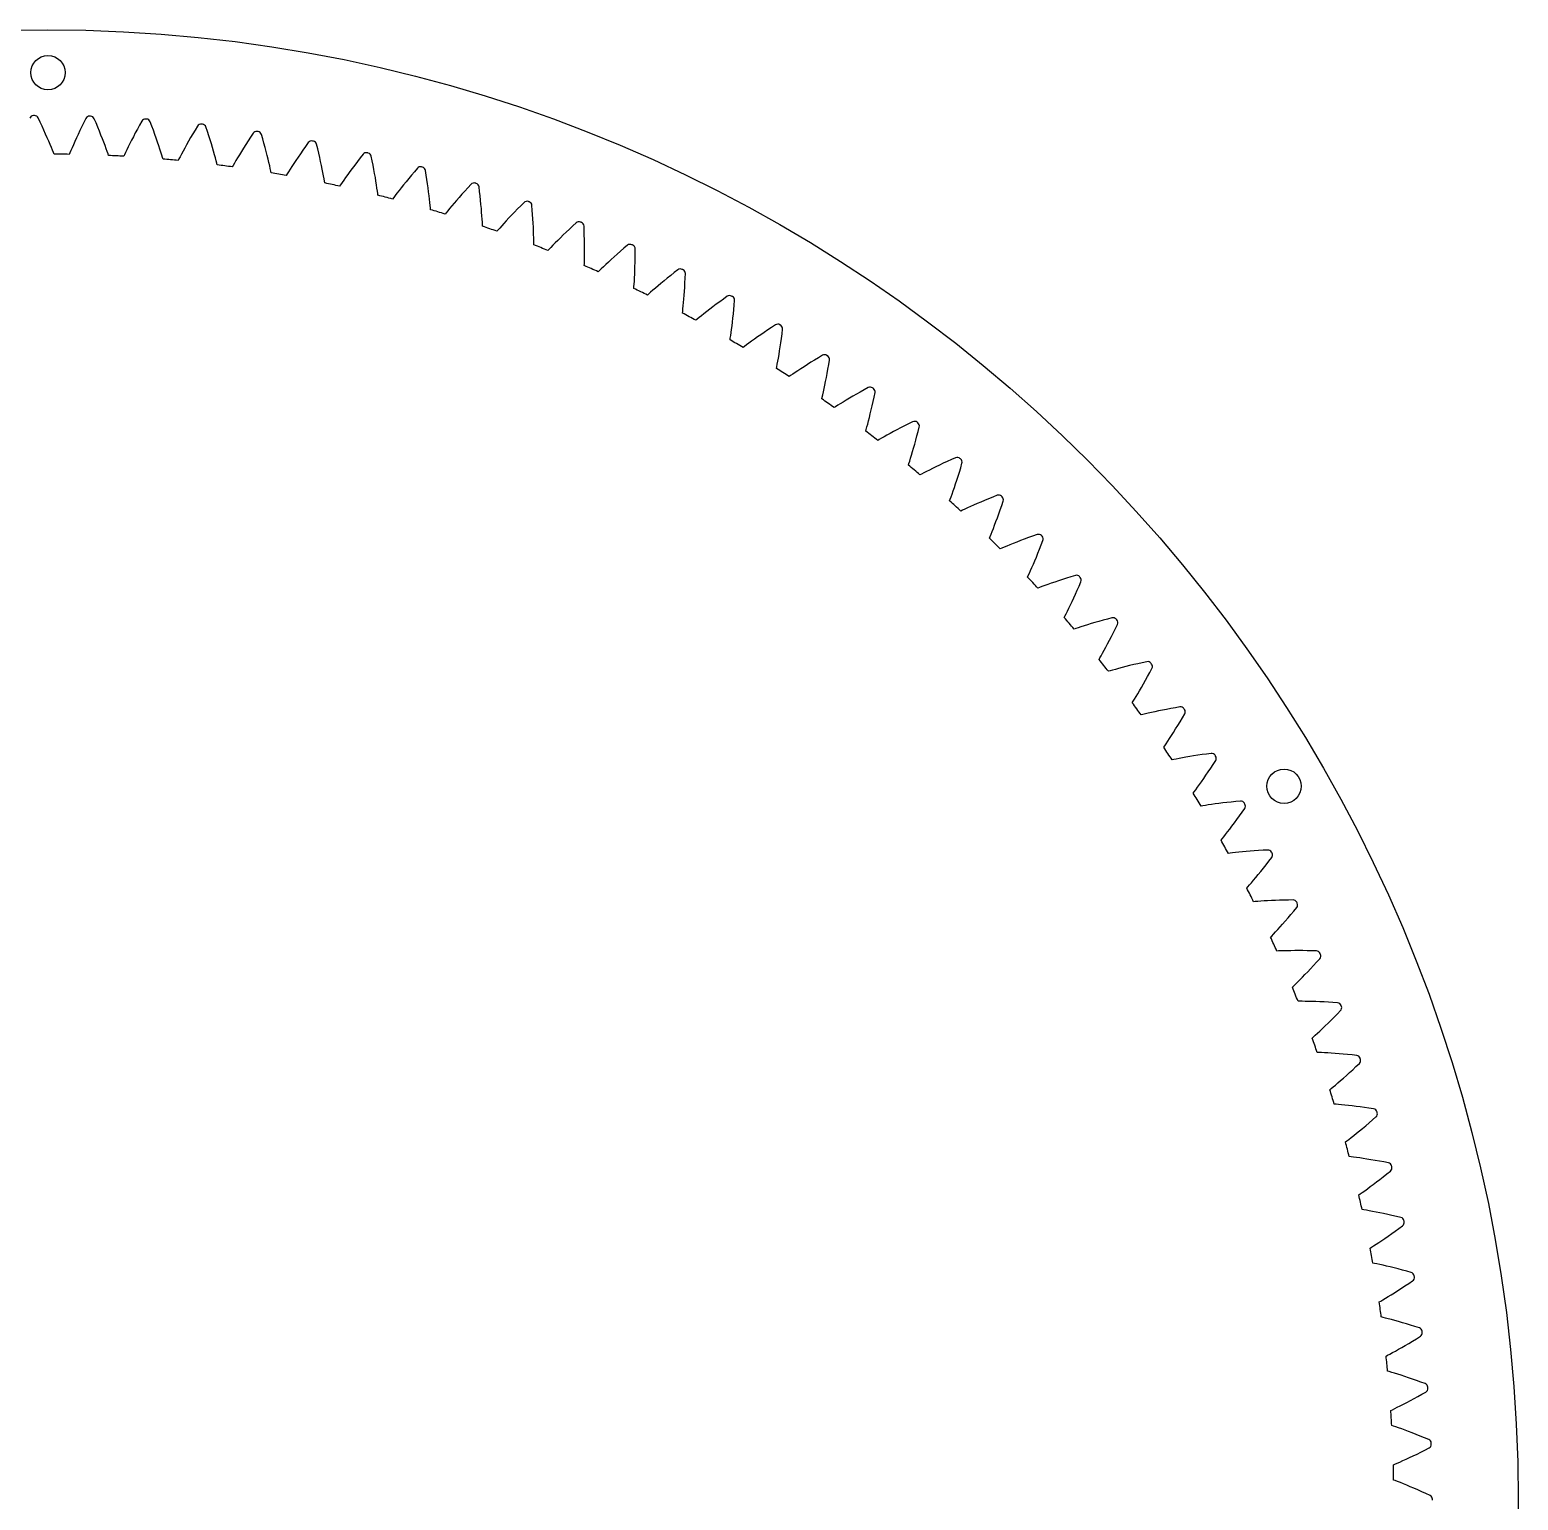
# Model space of a CAD drawing. Header units: millimetres. Extents: x -86 to 86, y -86 to 86.
# Drawn here: x -1.1 to 85.7, y 0 to 85.7 of the extents above; entities that cross this region are included whole.
import ezdxf

# ---------------------------------------------------------------- set-up
doc = ezdxf.new("R2010")
doc.units = ezdxf.units.MM

msp = doc.modelspace()

# ---------------------------------------------------------------- linework, layer by layer
at = {"layer": 'holes'}
for centre in [(0, 83.163286), (72.021518, 41.581643)]:
    msp.add_circle(centre, 1, dxfattribs=at)
at = {"layer": 'outer'}
msp.add_circle((0, 0), 85.663286, dxfattribs=at)
at = {"layer": 'output_ring'}
for p, q in [((-0.453819, 80.278833), (-0.57023, 80.524344)), ((-0.342722, 80.040423), (-0.453819, 80.278833)), ((-0.237381, 79.809693), (-0.342722, 80.040423)), ((-0.137902, 79.58734), (-0.237381, 79.809693)), ((1.854831, 79.788489), (1.750867, 79.568198)), ((1.964827, 80.017038), (1.854831, 79.788489)), ((2.080733, 80.253147), (1.964827, 80.017038)), ((2.202095, 80.496248), (2.080733, 80.253147)), ((2.7999, 80.231276), (2.693535, 80.481302)), ((2.901244, 79.988559), (2.7999, 80.231276)), ((2.997148, 79.753749), (2.901244, 79.988559)), ((5.20595, 79.871678), (5.086782, 79.647775)), ((5.331329, 80.102896), (5.20595, 79.871678)), ((5.462443, 80.340879), (5.331329, 80.102896)), ((6.049019, 80.051898), (5.952873, 80.30603)), ((6.140443, 79.805274), (6.049019, 80.051898)), ((6.226753, 79.56677), (6.140443, 79.805274)), ((8.573165, 79.821036), (8.438519, 79.595089)), ((8.713817, 80.05351), (8.573165, 79.821036)), ((9.288199, 79.740996), (9.202431, 79.998815)), ((-0.044448, 79.374225), (-0.137902, 79.58734)), ((0.042744, 79.171443), (-0.044448, 79.374225)), ((0.123313, 78.98045), (0.042744, 79.171443)), ((0.196682, 78.803308), (0.123313, 78.98045)), ((1.477405, 78.966727), (1.400462, 78.791108)), ((1.561828, 79.156048), (1.477405, 78.966727)), ((1.653113, 79.357021), (1.561828, 79.156048)), ((1.750867, 79.568198), (1.653113, 79.357021)), ((3.087534, 79.527547), (2.997148, 79.753749)), ((3.172275, 79.31082), (3.087534, 79.527547)), ((3.251178, 79.104671), (3.172275, 79.31082)), ((3.32394, 78.910571), (3.251178, 79.104671)), ((4.76839, 79.027727), (4.676364, 78.841984)), ((4.867744, 79.224836), (4.76839, 79.027727)), ((4.973976, 79.431878), (4.867744, 79.224836)), ((5.086782, 79.647775), (4.973976, 79.431878)), ((6.307897, 79.337092), (6.226753, 79.56677)), ((6.383786, 79.117108), (6.307897, 79.337092)), ((6.454269, 78.907931), (6.383786, 79.117108)), ((8.074377, 78.962485), (7.967117, 78.769564)), ((8.188913, 79.165052), (8.074377, 78.962485)), ((8.310375, 79.3762), (8.188913, 79.165052)), ((8.438519, 79.595089), (8.310375, 79.3762)), ((9.369554, 79.490869), (9.288199, 79.740996)), ((9.446127, 79.249064), (9.369554, 79.490869)), ((9.517897, 79.016285), (9.446127, 79.249064)), ((9.584808, 78.793407), (9.517897, 79.016285)), ((11.520315, 78.974209), (11.390395, 78.768157)), ((11.657224, 79.187726), (11.520315, 78.974209)), ((11.800916, 79.408031), (11.657224, 79.187726)), ((11.950873, 79.634614), (11.800916, 79.408031)), ((12.512119, 79.299079), (12.43687, 79.560162)), ((12.58327, 79.045861), (12.512119, 79.299079)), ((12.649981, 78.801151), (12.58327, 79.045861)), ((15.168294, 79.084878), (15.009278, 78.864559)), ((15.715481, 78.726874), (15.650874, 78.990792)), ((0.26185, 78.643229), (0.196682, 78.803308)), ((0.316772, 78.50621), (0.26185, 78.643229)), ((0.353879, 78.412487), (0.316772, 78.50621)), ((1.274375, 78.496505), (1.235376, 78.403554)), ((1.332062, 78.632383), (1.274375, 78.496505)), ((1.400462, 78.791108), (1.332062, 78.632383)), ((3.39007, 78.7306), (3.32394, 78.910571)), ((3.448698, 78.568012), (3.39007, 78.7306)), ((3.498021, 78.42888), (3.448698, 78.568012)), ((3.5313, 78.33373), (3.498021, 78.42888)), ((4.454444, 78.380375), (4.41171, 78.289081)), ((4.517591, 78.513804), (4.454444, 78.380375)), ((4.592366, 78.669627), (4.517591, 78.513804)), ((4.676364, 78.841984), (4.592366, 78.669627)), ((6.519106, 78.711041), (6.454269, 78.907931)), ((6.577888, 78.528539), (6.519106, 78.711041)), ((6.629879, 78.363708), (6.577888, 78.528539)), ((6.673523, 78.222691), (6.629879, 78.363708)), ((6.702919, 78.126271), (6.673523, 78.222691)), ((7.627195, 78.135467), (7.580796, 78.045979)), ((7.695697, 78.266227), (7.627195, 78.135467)), ((7.776726, 78.418892), (7.695697, 78.266227)), ((7.867639, 78.587703), (7.776726, 78.418892)), ((7.967117, 78.769564), (7.867639, 78.587703)), ((9.646757, 78.581545), (9.584808, 78.793407)), ((9.703561, 78.38219), (9.646757, 78.581545)), ((9.754899, 78.197455), (9.703561, 78.38219)), ((9.800167, 78.030653), (9.754899, 78.197455)), ((11.045988, 78.204302), (10.948308, 78.039314)), ((11.152754, 78.381983), (11.045988, 78.204302)), ((11.267745, 78.570398), (11.152754, 78.381983)), ((11.390395, 78.768157), (11.267745, 78.570398)), ((12.712259, 78.565655), (12.649981, 78.801151)), ((12.770082, 78.340248), (12.712259, 78.565655)), ((12.823395, 78.12605), (12.770082, 78.340248)), ((12.872073, 77.924556), (12.823395, 78.12605)), ((14.573163, 78.241847), (14.442599, 78.049221)), ((14.711326, 78.442465), (14.573163, 78.241847)), ((14.856776, 78.650258), (14.711326, 78.442465)), ((15.009278, 78.864559), (14.856776, 78.650258)), ((15.776312, 78.470981), (15.715481, 78.726874)), ((15.833052, 78.223768), (15.776312, 78.470981)), ((15.885734, 77.985942), (15.833052, 78.223768)), ((18.19298, 78.191512), (18.031918, 77.983567)), ((18.360794, 78.405206), (18.19298, 78.191512)), ((18.893023, 78.025321), (18.839165, 78.29164)), ((9.838061, 77.887983), (9.800167, 78.030653)), ((9.863525, 77.790451), (9.838061, 77.887983)), ((10.787414, 77.762182), (10.737427, 77.674649)), ((10.861159, 77.890059), (10.787414, 77.762182)), ((10.948308, 78.039314), (10.861159, 77.890059)), ((12.915882, 77.737893), (12.872073, 77.924556)), ((12.954353, 77.569394), (12.915882, 77.737893)), ((12.986434, 77.425305), (12.954353, 77.569394)), ((13.007925, 77.326821), (12.986434, 77.425305)), ((13.92991, 77.261135), (13.876416, 77.175699)), ((14.008776, 77.385918), (13.92991, 77.261135)), ((14.101903, 77.531518), (14.008776, 77.385918)), ((14.206188, 77.692412), (14.101903, 77.531518)), ((14.320067, 77.865621), (14.206188, 77.692412)), ((14.442599, 78.049221), (14.320067, 77.865621)), ((15.934376, 77.758377), (15.885734, 77.985942)), ((15.978964, 77.542194), (15.934376, 77.758377)), ((16.019437, 77.338893), (15.978964, 77.542194)), ((16.055645, 77.150608), (16.019437, 77.338893)), ((17.463853, 77.221325), (17.343048, 77.052874)), ((17.593724, 77.399809), (17.463853, 77.221325)), ((17.731987, 77.586985), (17.593724, 77.399809)), ((17.878167, 77.781839), (17.731987, 77.586985)), ((18.031918, 77.983567), (17.878167, 77.781839)), ((18.943434, 77.767173), (18.893023, 78.025321)), ((18.990108, 77.517864), (18.943434, 77.767173)), ((19.033109, 77.278098), (18.990108, 77.517864)), ((19.072489, 77.048749), (19.033109, 77.278098)), ((21.177434, 77.18875), (21.015635, 76.993419)), ((21.346791, 77.389996), (21.177434, 77.18875)), ((21.523127, 77.596715), (21.346791, 77.389996)), ((22.039524, 77.195573), (21.996502, 77.463856)), ((22.079431, 76.935594), (22.039524, 77.195573)), ((16.087256, 76.980688), (16.055645, 77.150608)), ((16.113471, 76.835417), (16.087256, 76.980688)), ((16.130953, 76.736144), (16.113471, 76.835417)), ((17.049519, 76.633147), (16.992607, 76.549949)), ((17.133377, 76.754632), (17.049519, 76.633147)), ((17.232328, 76.896339), (17.133377, 76.754632)), ((17.343048, 77.052874), (17.232328, 76.896339)), ((19.108279, 76.830937), (19.072489, 77.048749)), ((19.14048, 76.626162), (19.108279, 76.830937)), ((19.169028, 76.436564), (19.14048, 76.626162)), ((19.193727, 76.265503), (19.169028, 76.436564)), ((20.578945, 76.450155), (20.451413, 76.286738)), ((20.715943, 76.623229), (20.578945, 76.450155)), ((20.861678, 76.804649), (20.715943, 76.623229)), ((21.015635, 76.993419), (20.861678, 76.804649)), ((22.115964, 76.684598), (22.079431, 76.935594)), ((22.149213, 76.443286), (22.115964, 76.684598)), ((22.179266, 76.21253), (22.149213, 76.443286)), ((24.465529, 76.46133), (24.288156, 76.267112)), ((24.650097, 76.660732), (24.465529, 76.46133)), ((25.149814, 76.238992), (25.1177, 76.508799)), ((19.214034, 76.119289), (19.193727, 76.265503)), ((19.227478, 76.019389), (19.214034, 76.119289)), ((20.141115, 75.879252), (20.080878, 75.798428)), ((20.229828, 75.997238), (20.141115, 75.879252)), ((20.33444, 76.134818), (20.229828, 75.997238)), ((20.451413, 76.286738), (20.33444, 76.134818)), ((22.2062, 75.993446), (22.179266, 76.21253)), ((22.230076, 75.787535), (22.2062, 75.993446)), ((22.250917, 75.596936), (22.230076, 75.787535)), ((22.268663, 75.425014), (22.250917, 75.596936)), ((23.660226, 75.553378), (23.526176, 75.395264)), ((23.804126, 75.720758), (23.660226, 75.553378)), ((23.957093, 75.896122), (23.804126, 75.720758)), ((24.118573, 76.078498), (23.957093, 75.896122)), ((24.288156, 76.267112), (24.118573, 76.078498)), ((25.179153, 75.977609), (25.149814, 76.238992)), ((25.205484, 75.725339), (25.179153, 75.977609)), ((25.228926, 75.482879), (25.205484, 75.725339)), ((25.249603, 75.251094), (25.228926, 75.482879)), ((27.736568, 75.598796), (27.54407, 75.407037)), ((22.283028, 75.278098), (22.268663, 75.425014)), ((22.292412, 75.177734), (22.283028, 75.278098)), ((23.19962, 75.000686), (23.136157, 74.922371)), ((23.293041, 75.114981), (23.19962, 75.000686)), ((23.403143, 75.248209), (23.293041, 75.114981)), ((23.526176, 75.395264), (23.403143, 75.248209)), ((25.267636, 75.031099), (25.249603, 75.251094)), ((25.283148, 74.824389), (25.267636, 75.031099)), ((25.296247, 74.633102), (25.283148, 74.824389)), ((25.307012, 74.460602), (25.296247, 74.633102)), ((26.853198, 74.693877), (26.702634, 74.532466)), ((27.013146, 74.862899), (26.853198, 74.693877)), ((27.181885, 75.03858), (27.013146, 74.862899)), ((27.358972, 75.220167), (27.181885, 75.03858)), ((27.54407, 75.407037), (27.358972, 75.220167)), ((28.218782, 75.157151), (28.197629, 75.428037)), ((28.237504, 74.894794), (28.218782, 75.157151)), ((28.253591, 74.641664), (28.237504, 74.894794)), ((28.267188, 74.398453), (28.253591, 74.641664)), ((25.315411, 74.313224), (25.307012, 74.460602)), ((25.32072, 74.212563), (25.315411, 74.313224)), ((26.220007, 73.998896), (26.153423, 73.923216)), ((26.317984, 74.10931), (26.220007, 73.998896)), ((26.433394, 74.237967), (26.317984, 74.10931)), ((26.562286, 74.379915), (26.433394, 74.237967)), ((26.702634, 74.532466), (26.562286, 74.379915)), ((28.278454, 74.16602), (28.267188, 74.398453)), ((28.287557, 73.945475), (28.278454, 74.16602)), ((28.294679, 73.738307), (28.287557, 73.945475)), ((28.300016, 73.546646), (28.294679, 73.738307)), ((30.200537, 73.875375), (30.024817, 73.706676)), ((30.384837, 74.049635), (30.200537, 73.875375)), ((30.577356, 74.228851), (30.384837, 74.049635)), ((30.777467, 74.412651), (30.577356, 74.228851)), ((31.241388, 73.951827), (31.23123, 74.223348)), ((31.249462, 73.688927), (31.241388, 73.951827)), ((28.303781, 73.373851), (28.300016, 73.546646)), ((28.306201, 73.226254), (28.303781, 73.373851)), ((28.307426, 73.125461), (28.306201, 73.226254)), ((29.197316, 72.875525), (29.127719, 72.802605)), ((29.299686, 72.981878), (29.197316, 72.875525)), ((29.420216, 73.105752), (29.299686, 72.981878)), ((29.554754, 73.24236), (29.420216, 73.105752)), ((29.701169, 73.389098), (29.554754, 73.24236)), ((29.858151, 73.544275), (29.701169, 73.389098)), ((30.024817, 73.706676), (29.858151, 73.544275)), ((31.255277, 73.435353), (31.249462, 73.688927)), ((31.259007, 73.19179), (31.255277, 73.435353)), ((31.260844, 72.959092), (31.259007, 73.19179)), ((31.261002, 72.738359), (31.260844, 72.959092)), ((33.560404, 72.928707), (33.360781, 72.757441)), ((33.767799, 73.104246), (33.560404, 72.928707)), ((34.212663, 72.625), (34.213517, 72.89671)), ((31.247624, 71.918213), (31.250483, 72.018974)), ((31.250483, 72.018974), (31.254047, 72.166548)), ((31.254047, 72.166548), (31.257288, 72.339353)), ((31.257288, 72.339353), (31.259723, 72.531073)), ((31.259723, 72.531073), (31.261002, 72.738359)), ((32.498664, 71.984468), (32.3587, 71.853424)), ((32.650905, 72.125152), (32.498664, 71.984468)), ((32.814047, 72.27384), (32.650905, 72.125152)), ((32.987158, 72.429353), (32.814047, 72.27384)), ((33.169569, 72.590792), (32.987158, 72.429353)), ((33.360781, 72.757441), (33.169569, 72.590792)), ((34.199467, 71.864874), (34.205611, 72.108388)), ((34.205611, 72.108388), (34.210077, 72.361989)), ((34.210077, 72.361989), (34.212663, 72.625)), ((32.126653, 71.632419), (32.054158, 71.562381)), ((32.23325, 71.734536), (32.126653, 71.632419)), ((32.3587, 71.853424), (32.23325, 71.734536)), ((34.163204, 71.013206), (34.173406, 71.20467)), ((34.173406, 71.20467), (34.183086, 71.411735)), ((34.183086, 71.411735), (34.191873, 71.632293)), ((34.191873, 71.632293), (34.199467, 71.864874)), ((36.084104, 71.186943), (35.8953, 71.033028)), ((36.281912, 71.345705), (36.084104, 71.186943)), ((36.488312, 71.508741), (36.281912, 71.345705)), ((36.702651, 71.675732), (36.488312, 71.508741)), ((37.114485, 70.916161), (37.127728, 71.178851)), ((37.127728, 71.178851), (37.139592, 71.450303)), ((34.136481, 70.592805), (34.143422, 70.693367)), ((34.143422, 70.693367), (34.152963, 70.840675)), ((34.152963, 70.840675), (34.163204, 71.013206)), ((35.003206, 70.271622), (34.927933, 70.204579)), ((35.113854, 70.369335), (35.003206, 70.271622)), ((35.244019, 70.483042), (35.113854, 70.369335)), ((35.389179, 70.608305), (35.244019, 70.483042)), ((35.546996, 70.742705), (35.389179, 70.608305)), ((35.716029, 70.884658), (35.546996, 70.742705)), ((35.8953, 71.033028), (35.716029, 70.884658)), ((37.066724, 70.187801), (37.083738, 70.419884)), ((37.083738, 70.419884), (37.099745, 70.662949)), ((37.099745, 70.662949), (37.114485, 70.916161)), ((36.980263, 69.25161), (36.995766, 69.398411)), ((36.995766, 69.398411), (37.01299, 69.570386)), ((37.01299, 69.570386), (37.030943, 69.761278)), ((37.030943, 69.761278), (37.049006, 69.967781)), ((37.049006, 69.967781), (37.066724, 70.187801)), ((38.744467, 69.519997), (38.55933, 69.379014)), ((38.939353, 69.666134), (38.744467, 69.519997)), ((39.143433, 69.81675), (38.939353, 69.666134)), ((39.35627, 69.971287), (39.143433, 69.81675)), ((39.5772, 70.129454), (39.35627, 69.971287)), ((39.957914, 69.353817), (39.981792, 69.615755)), ((39.981792, 69.615755), (40.004647, 69.886503)), ((36.969252, 69.151412), (36.980263, 69.25161)), ((37.822249, 68.795369), (37.744321, 68.731431)), ((37.936766, 68.888518), (37.822249, 68.795369)), ((38.071432, 68.996856), (37.936766, 68.888518)), ((38.221549, 69.116134), (38.071432, 68.996856)), ((38.384683, 69.244027), (38.221549, 69.116134)), ((38.55933, 69.379014), (38.384683, 69.244027)), ((39.854055, 68.40887), (39.880675, 68.627992)), ((39.880675, 68.627992), (39.90708, 68.859194)), ((39.90708, 68.859194), (39.932925, 69.101411)), ((39.932925, 69.101411), (39.957914, 69.353817)), ((39.741283, 67.596404), (39.756345, 67.696073)), ((39.756345, 67.696073), (39.777785, 67.842125)), ((39.777785, 67.842125), (39.801964, 68.013261)), ((39.801964, 68.013261), (39.827639, 68.203269)), ((39.827639, 68.203269), (39.854055, 68.40887)), ((41.339278, 67.75938), (41.159305, 67.631582)), ((41.529976, 67.892744), (41.339278, 67.75938)), ((41.730625, 68.030863), (41.529976, 67.892744)), ((41.940641, 68.173085), (41.730625, 68.030863)), ((42.159566, 68.31887), (41.940641, 68.173085)), ((42.386724, 68.467954), (42.159566, 68.31887)), ((42.700494, 67.426339), (42.735692, 67.677525)), ((42.735692, 67.677525), (42.770165, 67.938281)), ((42.770165, 67.938281), (42.803974, 68.20788)), ((40.57915, 67.206085), (40.498695, 67.145358)), ((40.697348, 67.294517), (40.57915, 67.206085)), ((40.836294, 67.397308), (40.697348, 67.294517)), ((40.991121, 67.510404), (40.836294, 67.397308)), ((41.159305, 67.631582), (40.991121, 67.510404)), ((42.593624, 66.737564), (42.629103, 66.955427)), ((42.629103, 66.955427), (42.664855, 67.185369)), ((42.664855, 67.185369), (42.700494, 67.426339)), ((42.448019, 65.930335), (42.467108, 66.029312)), ((42.467108, 66.029312), (42.494449, 66.174375)), ((42.494449, 66.174375), (42.525544, 66.34439)), ((42.525544, 66.34439), (42.558897, 66.533202)), ((42.558897, 66.533202), (42.593624, 66.737564)), ((44.051306, 66.028418), (43.866301, 65.908018)), ((44.247252, 66.153944), (44.051306, 66.028418)), ((44.453334, 66.283818), (44.247252, 66.153944)), ((44.66894, 66.417412), (44.453334, 66.283818)), ((44.893594, 66.554205), (44.66894, 66.417412)), ((45.126607, 66.693961), (44.893594, 66.554205)), ((45.443256, 65.89004), (45.488268, 66.149184)), ((45.488268, 66.149184), (45.532975, 66.417191)), ((43.26938, 65.506382), (43.18653, 65.448965)), ((43.391064, 65.589951), (43.26938, 65.506382)), ((43.534062, 65.687027), (43.391064, 65.589951)), ((43.693346, 65.793756), (43.534062, 65.687027)), ((43.866301, 65.908018), (43.693346, 65.793756)), ((45.263212, 64.956607), (45.30749, 65.172854)), ((45.30749, 65.172854), (45.352532, 65.401158)), ((45.352532, 65.401158), (45.397907, 65.640486)), ((45.397907, 65.640486), (45.443256, 65.89004)), ((45.085013, 64.155943), (45.108097, 64.254065)), ((45.108097, 64.254065), (45.141294, 64.397901)), ((45.141294, 64.397901), (45.179254, 64.566516)), ((45.179254, 64.566516), (45.220232, 64.753821)), ((45.220232, 64.753821), (45.263212, 64.956607)), ((46.690958, 64.188971), (46.501226, 64.076167)), ((46.89183, 64.306453), (46.690958, 64.188971)), ((47.103005, 64.427869), (46.89183, 64.306453)), ((47.323849, 64.552616), (47.103005, 64.427869)), ((47.553861, 64.680192), (47.323849, 64.552616)), ((47.792347, 64.81039), (47.553861, 64.680192)), ((48.076156, 63.994297), (48.131633, 64.251404)), ((48.131633, 64.251404), (48.187164, 64.51738)), ((45.888519, 63.699052), (45.803409, 63.64504)), ((46.013489, 63.777621), (45.888519, 63.699052)), ((46.160303, 63.868822), (46.013489, 63.777621)), ((46.323782, 63.969008), (46.160303, 63.868822)), ((46.501226, 64.076167), (46.323782, 63.969008)), ((47.911438, 63.283202), (47.965695, 63.509494)), ((47.965695, 63.509494), (48.020732, 63.746786)), ((48.020732, 63.746786), (48.076156, 63.994297)), ((47.674974, 62.373249), (47.713973, 62.515621)), ((47.713973, 62.515621), (47.758735, 62.68256)), ((47.758735, 62.68256), (47.80727, 62.86805)), ((47.80727, 62.86805), (47.858432, 63.068928)), ((47.858432, 63.068928), (47.911438, 63.283202)), ((49.675287, 62.466065), (49.459365, 62.353307)), ((49.901004, 62.581759), (49.675287, 62.466065)), ((50.135998, 62.69991), (49.901004, 62.581759)), ((50.379564, 62.820336), (50.135998, 62.69991)), ((50.695919, 62.248059), (50.762183, 62.511566)), ((47.647932, 62.276143), (47.674974, 62.373249)), ((48.432262, 61.787064), (48.345034, 61.736546)), ((48.560314, 61.860504), (48.432262, 61.787064)), ((48.710704, 61.945681), (48.560314, 61.860504)), ((48.878108, 62.03916), (48.710704, 61.945681)), ((49.059749, 62.13904), (48.878108, 62.03916)), ((49.253897, 62.244062), (49.059749, 62.13904)), ((49.459365, 62.353307), (49.253897, 62.244062)), ((50.50005, 61.513483), (50.564658, 61.74835)), ((50.564658, 61.74835), (50.630068, 61.993412)), ((50.630068, 61.993412), (50.695919, 62.248059)), ((50.259748, 60.695616), (50.31576, 60.878987)), ((50.31576, 60.878987), (50.375021, 61.077626)), ((50.375021, 61.077626), (50.436667, 61.289576)), ((50.436667, 61.289576), (50.50005, 61.513483)), ((52.884008, 60.727068), (52.635762, 60.616612)), ((50.132566, 60.294023), (50.163521, 60.389953)), ((50.163521, 60.389953), (50.208258, 60.530628)), ((50.208258, 60.530628), (50.259748, 60.695616)), ((51.027354, 59.841751), (50.896432, 59.773561)), ((51.181073, 59.920763), (51.027354, 59.841751)), ((51.352127, 60.007381), (51.181073, 59.920763)), ((51.537667, 60.099818), (51.352127, 60.007381)), ((51.735911, 60.196885), (51.537667, 60.099818)), ((51.945638, 60.297715), (51.735911, 60.196885)), ((52.165952, 60.401629), (51.945638, 60.297715)), ((52.396173, 60.508082), (52.165952, 60.401629)), ((52.635762, 60.616612), (52.396173, 60.508082)), ((53.025507, 59.648462), (53.100794, 59.890671)), ((53.100794, 59.890671), (53.17691, 60.142441)), ((53.17691, 60.142441), (53.253799, 60.403046)), ((50.896432, 59.773561), (50.807228, 59.726619)), ((52.741582, 58.7899), (52.808845, 58.985974)), ((52.808845, 58.985974), (52.879029, 59.195252)), ((52.879029, 59.195252), (52.951434, 59.416406)), ((52.951434, 59.416406), (53.025507, 59.648462)), ((52.534833, 58.21284), (52.56965, 58.307437)), ((52.56965, 58.307437), (52.620051, 58.446184)), ((52.620051, 58.446184), (52.678185, 58.608949)), ((52.678185, 58.608949), (52.741582, 58.7899)), ((54.346564, 58.143053), (54.132924, 58.050806)), ((54.570909, 58.237954), (54.346564, 58.143053)), ((54.805254, 58.334989), (54.570909, 58.237954)), ((55.049045, 58.433721), (54.805254, 58.334989)), ((55.301563, 58.534026), (55.049045, 58.433721)), ((55.570533, 57.938009), (55.65792, 58.195284)), ((53.276978, 57.66185), (53.185945, 57.618561)), ((53.410557, 57.724678), (53.276978, 57.66185)), ((53.567351, 57.797395), (53.410557, 57.724678)), ((53.741775, 57.87701), (53.567351, 57.797395)), ((53.930908, 57.961852), (53.741775, 57.87701)), ((54.132924, 58.050806), (53.930908, 57.961852)), ((55.315819, 57.221708), (55.399235, 57.450572)), ((55.399235, 57.450572), (55.484276, 57.689531)), ((55.484276, 57.689531), (55.570533, 57.938009)), ((54.945389, 56.265712), (55.010071, 56.425988)), ((55.010071, 56.425988), (55.080749, 56.604221)), ((55.080749, 56.604221), (55.155903, 56.797408)), ((55.155903, 56.797408), (55.234511, 57.00367)), ((55.234511, 57.00367), (55.315819, 57.221708)), ((54.850784, 56.036014), (54.889406, 56.129122)), ((54.889406, 56.129122), (54.945389, 56.265712)), ((55.706006, 55.512764), (55.569991, 55.4554)), ((55.865618, 55.579067), (55.706006, 55.512764)), ((56.043126, 55.651548), (55.865618, 55.579067)), ((56.235542, 55.728655), (56.043126, 55.651548)), ((56.440996, 55.809349), (56.235542, 55.728655)), ((56.658199, 55.892863), (56.440996, 55.809349)), ((56.886206, 55.978594), (56.658199, 55.892863)), ((57.124291, 56.066052), (56.886206, 55.978594)), ((57.371882, 56.154823), (57.124291, 56.066052)), ((57.628259, 56.244812), (57.371882, 56.154823)), ((57.776597, 55.393607), (57.872853, 55.638385)), ((57.872853, 55.638385), (57.970594, 55.891907)), ((55.569991, 55.4554), (55.477279, 55.415836)), ((57.41234, 54.515524), (57.499242, 54.718431)), ((57.499242, 54.718431), (57.58932, 54.932995)), ((57.58932, 54.932995), (57.681942, 55.15829)), ((57.681942, 55.15829), (57.776597, 55.393607)), ((57.076616, 53.767121), (57.11898, 53.858588)), ((57.11898, 53.858588), (57.180452, 53.992796)), ((57.180452, 53.992796), (57.251576, 54.150319)), ((57.251576, 54.150319), (57.329419, 54.325541)), ((57.329419, 54.325541), (57.41234, 54.515524)), ((59.600458, 53.783663), (59.349473, 53.704999)), ((59.860271, 53.863189), (59.600458, 53.783663)), ((57.771703, 53.157838), (57.677463, 53.122064)), ((57.909931, 53.209642), (57.771703, 53.157838)), ((58.072099, 53.269422), (57.909931, 53.209642)), ((58.252398, 53.33465), (58.072099, 53.269422)), ((58.44778, 53.403896), (58.252398, 53.33465)), ((58.656336, 53.476198), (58.44778, 53.403896)), ((58.876745, 53.550841), (58.656336, 53.476198)), ((59.108039, 53.627261), (58.876745, 53.550841)), ((59.349473, 53.704999), (59.108039, 53.627261)), ((59.869878, 52.775383), (59.973992, 53.006671)), ((59.973992, 53.006671), (60.080088, 53.247347)), ((60.080088, 53.247347), (60.188023, 53.4967)), ((59.483897, 51.957605), (59.574449, 52.144072)), ((59.574449, 52.144072), (59.669503, 52.34329)), ((59.669503, 52.34329), (59.768201, 52.554027)), ((59.768201, 52.554027), (59.869878, 52.775383)), ((59.208672, 51.409888), (59.254707, 51.499563)), ((59.254707, 51.499563), (59.321567, 51.63117)), ((59.321567, 51.63117), (59.399017, 51.785681)), ((59.399017, 51.785681), (59.483897, 51.957605)), ((61.232757, 51.187819), (60.998557, 51.120834)), ((61.477143, 51.255709), (61.232757, 51.187819)), ((61.73111, 51.324137), (61.477143, 51.255709)), ((61.993932, 51.393068), (61.73111, 51.324137)), ((59.878495, 50.772937), (59.782883, 50.741011)), ((60.018709, 50.819097), (59.878495, 50.772937)), ((60.183167, 50.872256), (60.018709, 50.819097)), ((60.365961, 50.930124), (60.183167, 50.872256)), ((60.563989, 50.991395), (60.365961, 50.930124)), ((60.775304, 51.055185), (60.563989, 50.991395)), ((60.998557, 51.120834), (60.775304, 51.055185)), ((61.848884, 50.088713), (61.959448, 50.305767)), ((61.959448, 50.305767), (62.072849, 50.532645)), ((62.072849, 50.532645), (62.188612, 50.768824)), ((62.188612, 50.768824), (62.306564, 51.013598)), ((61.448866, 49.33596), (61.540643, 49.504302)), ((61.540643, 49.504302), (61.638678, 49.686946)), ((61.638678, 49.686946), (61.741726, 49.882149)), ((61.741726, 49.882149), (61.848884, 50.088713)), ((61.243447, 48.968189), (61.293079, 49.055925)), ((61.293079, 49.055925), (61.365218, 49.184715)), ((61.365218, 49.184715), (61.448866, 49.33596)), ((63.020148, 48.606837), (62.794418, 48.550289)), ((63.256871, 48.664276), (63.020148, 48.606837)), ((63.503807, 48.722206), (63.256871, 48.664276)), ((63.760339, 48.780285), (63.503807, 48.722206)), ((64.025738, 48.838509), (63.760339, 48.780285)), ((61.886908, 48.304616), (61.790081, 48.276592)), ((62.028877, 48.345056), (61.886908, 48.304616)), ((62.195354, 48.391507), (62.028877, 48.345056)), ((62.380343, 48.441919), (62.195354, 48.391507)), ((62.580692, 48.495115), (62.380343, 48.441919)), ((62.794418, 48.550289), (62.580692, 48.495115)), ((63.82795, 47.541104), (63.947219, 47.753498)), ((63.947219, 47.753498), (64.069721, 47.975595)), ((64.069721, 47.975595), (64.19496, 48.206888)), ((64.19496, 48.206888), (64.322735, 48.446681)), ((63.397754, 46.80518), (63.496278, 46.969664)), ((63.496278, 46.969664), (63.601634, 47.148185)), ((63.601634, 47.148185), (63.712509, 47.339051)), ((63.712509, 47.339051), (63.82795, 47.541104)), ((63.1776, 46.446036), (63.230747, 46.531688)), ((63.230747, 46.531688), (63.308045, 46.657448)), ((63.308045, 46.657448), (63.397754, 46.80518)), ((64.710361, 45.965625), (64.494575, 45.919158)), ((64.938197, 46.012978), (64.710361, 45.965625)), ((65.177053, 46.060777), (64.938197, 46.012978)), ((65.426134, 46.108652), (65.177053, 46.060777)), ((65.684809, 46.156288), (65.426134, 46.108652)), ((65.95235, 46.203708), (65.684809, 46.156288)), ((63.79364, 45.756931), (63.695757, 45.732854)), ((63.937132, 45.791584), (63.79364, 45.756931)), ((64.105354, 45.831251), (63.937132, 45.791584)), ((64.292235, 45.874125), (64.105354, 45.831251)), ((64.494575, 45.919158), (64.292235, 45.874125)), ((65.702146, 44.915384), (65.829924, 45.122771)), ((65.829924, 45.122771), (65.961327, 45.33972)), ((65.961327, 45.33972), (66.095836, 45.565749)), ((66.095836, 45.565749), (66.233223, 45.800166)), ((65.24248, 44.197499), (65.347589, 44.357856)), ((65.347589, 44.357856), (65.460093, 44.53196)), ((65.460093, 44.53196), (65.578611, 44.718176)), ((65.578611, 44.718176), (65.702146, 44.915384)), ((65.007952, 43.847572), (65.064526, 43.931)), ((65.064526, 43.931), (65.146858, 44.053524)), ((65.146858, 44.053524), (65.24248, 44.197499)), ((66.99015, 43.3816), (66.749553, 43.343521)), ((67.240967, 43.419342), (66.99015, 43.3816)), ((67.501359, 43.456455), (67.240967, 43.419342)), ((67.770602, 43.492995), (67.501359, 43.456455)), ((65.59556, 43.134068), (65.496781, 43.113977)), ((65.740338, 43.162877), (65.59556, 43.134068)), ((65.91003, 43.195694), (65.740338, 43.162877)), ((66.098494, 43.230959), (65.91003, 43.195694)), ((66.302493, 43.267755), (66.098494, 43.230959)), ((66.519985, 43.30544), (66.302493, 43.267755)), ((66.749553, 43.343521), (66.519985, 43.30544)), ((67.604472, 42.417907), (67.744558, 42.629353)), ((67.744558, 42.629353), (67.888117, 42.849744)), ((67.888117, 42.849744), (68.034891, 43.078402)), ((66.980012, 41.517201), (67.091534, 41.673167)), ((67.091534, 41.673167), (67.211001, 41.842569)), ((67.211001, 41.842569), (67.336969, 42.023829)), ((67.336969, 42.023829), (67.468393, 42.215869)), ((67.468393, 42.215869), (67.604472, 42.417907)), ((66.731496, 41.177066), (66.791405, 41.258133)), ((66.791405, 41.258133), (66.878634, 41.37722)), ((66.878634, 41.37722), (66.980012, 41.517201)), ((67.289707, 40.440335), (67.190195, 40.424264)), ((67.435533, 40.463254), (67.289707, 40.440335)), ((67.606415, 40.489167), (67.435533, 40.463254)), ((67.796154, 40.516765), (67.606415, 40.489167)), ((68.001476, 40.545264), (67.796154, 40.516765)), ((68.220317, 40.574103), (68.001476, 40.545264)), ((68.45124, 40.60285), (68.220317, 40.574103)), ((68.693182, 40.631148), (68.45124, 40.60285)), ((68.945322, 40.658694), (68.693182, 40.631148)), ((69.207005, 40.685224), (68.945322, 40.658694)), ((69.477507, 40.710822), (69.207005, 40.685224)), ((69.416485, 39.848945), (69.568858, 40.063338)), ((69.568858, 40.063338), (69.724778, 40.28586)), ((68.725247, 38.920009), (68.851481, 39.084431)), ((68.851481, 39.084431), (68.984691, 39.260437)), ((68.984691, 39.260437), (69.123791, 39.446993)), ((69.123791, 39.446993), (69.267945, 39.64335)), ((69.267945, 39.64335), (69.416485, 39.848945)), ((68.345401, 38.438907), (68.408546, 38.517479)), ((68.408546, 38.517479), (68.500529, 38.632934)), ((68.500529, 38.632934), (68.607497, 38.768691)), ((68.607497, 38.768691), (68.725247, 38.920009)), ((68.873296, 37.680159), (68.773215, 37.668134)), ((69.019932, 37.697149), (68.873296, 37.680159)), ((69.191724, 37.716116), (69.019932, 37.697149)), ((69.382425, 37.736002), (69.191724, 37.716116)), ((69.588733, 37.756157), (69.382425, 37.736002)), ((69.808563, 37.776104), (69.588733, 37.756157)), ((70.040461, 37.795469), (69.808563, 37.776104)), ((70.283351, 37.813938), (70.040461, 37.795469)), ((70.536401, 37.831243), (70.283351, 37.813938)), ((70.798944, 37.847148), (70.536401, 37.831243)), ((71.070261, 37.861762), (70.798944, 37.847148)), ((71.135297, 37.211108), (71.300107, 37.427128)), ((70.378839, 36.262077), (70.519072, 36.43254)), ((70.519072, 36.43254), (70.665618, 36.613305)), ((70.665618, 36.613305), (70.817611, 36.80366)), ((70.817611, 36.80366), (70.974361, 37.003066)), ((70.974361, 37.003066), (71.135297, 37.211108)), ((69.847014, 35.637592), (69.913291, 35.713541)), ((69.913291, 35.713541), (70.009878, 35.825173)), ((70.009878, 35.825173), (70.122259, 35.956484)), ((70.122259, 35.956484), (70.246046, 36.102906)), ((70.246046, 36.102906), (70.378839, 36.262077)), ((70.343727, 34.858075), (70.243241, 34.850115)), ((70.490931, 34.869109), (70.343727, 34.858075)), ((70.66335, 34.881098), (70.490931, 34.869109)), ((70.8547, 34.89324), (70.66335, 34.881098)), ((71.061656, 34.905016), (70.8547, 34.89324)), ((71.282114, 34.916039), (71.061656, 34.905016)), ((71.514606, 34.92599), (71.282114, 34.916039)), ((71.758046, 34.934601), (71.514606, 34.92599)), ((72.011588, 34.941637), (71.758046, 34.934601)), ((72.27456, 34.946888), (72.011588, 34.941637)), ((72.546247, 34.950495), (72.27456, 34.946888)), ((72.091342, 33.719463), (72.250924, 33.903501)), ((72.250924, 33.903501), (72.415626, 34.096391)), ((72.415626, 34.096391), (72.584861, 34.29774)), ((72.584861, 34.29774), (72.75829, 34.506904)), ((71.30317, 32.850926), (71.404201, 32.958552)), ((71.404201, 32.958552), (71.521811, 33.085201)), ((71.521811, 33.085201), (71.65143, 33.226486)), ((71.65143, 33.226486), (71.790564, 33.380145)), ((71.790564, 33.380145), (71.937591, 33.544784)), ((71.937591, 33.544784), (72.091342, 33.719463)), ((71.233869, 32.777725), (71.30317, 32.850926)), ((71.698583, 31.978719), (71.597857, 31.974838)), ((71.846114, 31.983778), (71.698583, 31.978719)), ((72.018877, 31.98877), (71.846114, 31.983778)), ((72.210562, 31.993147), (72.018877, 31.98877)), ((72.417825, 31.996527), (72.210562, 31.993147)), ((72.638549, 31.998606), (72.417825, 31.996527)), ((72.871253, 31.999127), (72.638549, 31.998606)), ((73.114841, 31.997866), (72.871253, 31.999127)), ((73.368461, 31.994621), (73.114841, 31.997866)), ((73.63143, 31.989211), (73.368461, 31.994621)), ((73.90304, 31.981805), (73.63143, 31.989211)), ((73.737913, 31.133696), (73.915168, 31.328021)), ((73.915168, 31.328021), (74.096931, 31.529984)), ((72.939091, 30.295475), (73.084338, 30.443369)), ((73.084338, 30.443369), (73.237916, 30.601915)), ((73.237916, 30.601915), (73.398619, 30.770219)), ((73.398619, 30.770219), (73.565529, 30.947639)), ((73.565529, 30.947639), (73.737913, 31.133696)), ((72.503687, 29.864005), (72.575897, 29.934337)), ((72.575897, 29.934337), (72.681207, 30.03778)), ((72.681207, 30.03778), (72.803853, 30.159559)), ((72.803853, 30.159559), (72.939091, 30.295475)), ((72.935639, 29.046822), (72.834838, 29.047026)), ((73.083253, 29.045898), (72.935639, 29.046822)), ((73.256077, 29.043884), (73.083253, 29.045898)), ((73.447782, 29.04049), (73.256077, 29.043884)), ((73.655012, 29.035468), (73.447782, 29.04049)), ((73.875638, 29.0286), (73.655012, 29.035468)), ((74.108173, 29.01969), (73.875638, 29.0286)), ((74.35151, 29.008558), (74.108173, 29.01969)), ((74.604789, 28.995038), (74.35151, 29.008558)), ((74.867323, 28.978975), (74.604789, 28.995038)), ((75.138409, 28.960569), (74.867323, 28.978975)), ((74.417911, 27.608767), (74.585303, 27.77042)), ((74.585303, 27.77042), (74.759266, 27.94093)), ((74.759266, 27.94093), (74.939048, 28.119848)), ((74.939048, 28.119848), (75.124033, 28.30683)), ((75.124033, 28.30683), (75.313831, 28.501262)), ((73.654381, 26.901218), (73.729382, 26.968566)), ((73.729382, 26.968566), (73.838798, 27.067656)), ((73.838798, 27.067656), (73.966279, 27.184364)), ((73.966279, 27.184364), (74.106913, 27.314688)), ((74.106913, 27.314688), (74.258035, 27.456574)), ((74.258035, 27.456574), (74.417911, 27.608767)), ((74.052862, 26.067201), (73.952152, 26.07149)), ((74.200317, 26.060296), (74.052862, 26.067201)), ((74.372917, 26.05128), (74.200317, 26.060296)), ((74.564327, 26.040119), (74.372917, 26.05128)), ((74.771184, 26.026703), (74.564327, 26.040119)), ((74.99135, 26.0109), (74.771184, 26.026703)), ((75.223333, 25.992574), (74.99135, 26.0109)), ((75.466018, 25.97159), (75.223333, 25.992574)), ((75.718542, 25.947816), (75.466018, 25.97159)), ((75.980209, 25.921128), (75.718542, 25.947816)), ((76.250327, 25.89175), (75.980209, 25.921128)), ((76.017059, 25.059799), (76.20947, 25.239131)), ((76.20947, 25.239131), (76.406991, 25.425711)), ((75.007177, 24.164506), (75.152978, 24.289024)), ((75.152978, 24.289024), (75.309725, 24.424669)), ((75.309725, 24.424669), (75.475638, 24.570257)), ((75.475638, 24.570257), (75.649444, 24.724994)), ((75.649444, 24.724994), (75.830174, 24.888314)), ((75.830174, 24.888314), (76.017059, 25.059799)), ((74.684062, 23.894232), (74.76173, 23.958485)), ((74.76173, 23.958485), (74.875072, 24.05306)), ((74.875072, 24.05306), (75.007177, 24.164506)), ((75.048416, 23.044752), (74.947963, 23.053119)), ((75.19547, 23.031876), (75.048416, 23.044752)), ((75.367563, 23.015873), (75.19547, 23.031876)), ((75.558364, 22.996965), (75.367563, 23.015873)), ((75.764506, 22.975177), (75.558364, 22.996965)), ((75.983852, 22.950464), (75.764506, 22.975177)), ((76.214901, 22.922752), (75.983852, 22.950464)), ((76.456537, 22.89195), (76.214901, 22.922752)), ((76.70789, 22.857963), (76.456537, 22.89195)), ((76.96826, 22.820692), (76.70789, 22.857963)), ((77.236966, 22.780391), (76.96826, 22.820692)), ((76.589293, 21.638945), (76.776493, 21.794806)), ((76.776493, 21.794806), (76.970174, 21.958577)), ((76.970174, 21.958577), (77.169694, 22.129964)), ((77.169694, 22.129964), (77.374615, 22.308386)), ((75.591036, 20.847988), (75.671245, 20.909041)), ((75.671245, 20.909041), (75.788326, 20.998945)), ((75.788326, 20.998945), (75.92484, 21.104946)), ((75.92484, 21.104946), (76.075566, 21.223452)), ((76.075566, 21.223452), (76.237682, 21.352634)), ((76.237682, 21.352634), (76.409359, 21.491379)), ((76.409359, 21.491379), (76.589293, 21.638945)), ((75.920666, 19.98444), (75.820634, 19.996871)), ((76.067077, 19.965616), (75.920666, 19.98444)), ((76.238381, 19.942652), (76.067077, 19.965616)), ((76.428258, 19.916027), (76.238381, 19.942652)), ((76.633348, 19.885902), (76.428258, 19.916027)), ((76.851512, 19.852321), (76.633348, 19.885902)), ((77.081248, 19.815268), (76.851512, 19.852321)), ((77.321438, 19.774699), (77.081248, 19.815268)), ((77.571207, 19.730553), (77.321438, 19.774699)), ((77.829852, 19.682761), (77.571207, 19.730553)), ((78.096704, 19.631604), (77.829852, 19.682761)), ((78.003129, 18.984438), (78.215112, 19.154409)), ((76.873163, 18.123011), (77.040381, 18.245517)), ((77.040381, 18.245517), (77.21754, 18.37719)), ((77.21754, 18.37719), (77.403305, 18.517343)), ((77.403305, 18.517343), (77.596668, 18.66549)), ((77.596668, 18.66549), (77.796827, 18.821278)), ((77.796827, 18.821278), (78.003129, 18.984438)), ((76.373815, 17.767491), (76.456432, 17.825243)), ((76.456432, 17.825243), (76.577061, 17.910328)), ((76.577061, 17.910328), (76.717758, 18.01071)), ((76.717758, 18.01071), (76.873163, 18.123011)), ((76.668178, 16.891294), (76.568732, 16.907768)), ((76.813707, 16.866552), (76.668178, 16.891294)), ((76.983938, 16.836664), (76.813707, 16.866552)), ((77.172581, 16.802366), (76.983938, 16.836664)), ((77.376282, 16.763955), (77.172581, 16.802366)), ((77.592905, 16.721561), (77.376282, 16.763955)), ((77.820951, 16.675228), (77.592905, 16.721561)), ((78.059299, 16.624958), (77.820951, 16.675228)), ((78.307074, 16.570727), (78.059299, 16.624958)), ((78.563571, 16.512492), (78.307074, 16.570727)), ((78.82813, 16.450563), (78.563571, 16.512492)), ((78.289352, 15.505507), (78.495661, 15.653055)), ((78.495661, 15.653055), (78.708405, 15.807721)), ((78.708405, 15.807721), (78.927102, 15.968961)), ((77.116002, 14.712159), (77.239979, 14.792285)), ((77.239979, 14.792285), (77.384629, 14.886883)), ((77.384629, 14.886883), (77.544457, 14.992793)), ((77.544457, 14.992793), (77.716503, 15.108422)), ((77.716503, 15.108422), (77.898852, 15.232808)), ((77.898852, 15.232808), (78.090145, 15.365317)), ((78.090145, 15.365317), (78.289352, 15.505507)), ((77.031112, 14.657802), (77.116002, 14.712159)), ((77.289725, 13.770395), (77.191028, 13.790887)), ((77.434131, 13.739776), (77.289725, 13.770395)), ((77.603012, 13.703014), (77.434131, 13.739776)), ((77.790109, 13.6611), (77.603012, 13.703014)), ((77.992086, 13.614465), (77.790109, 13.6611)), ((78.206814, 13.563326), (77.992086, 13.614465)), ((78.432795, 13.50779), (78.206814, 13.563326)), ((78.66891, 13.447902), (78.432795, 13.50779)), ((78.914283, 13.383674), (78.66891, 13.447902)), ((79.168209, 13.315093), (78.914283, 13.383674)), ((79.430041, 13.242493), (79.168209, 13.315093)), ((78.452176, 12.063398), (78.648682, 12.188046)), ((78.648682, 12.188046), (78.853407, 12.320048)), ((78.853407, 12.320048), (79.065526, 12.459114)), ((79.065526, 12.459114), (79.284363, 12.605031)), ((79.284363, 12.605031), (79.509415, 12.757276)), ((77.561847, 11.52403), (77.64887, 11.574902)), ((77.64887, 11.574902), (77.775993, 11.649939)), ((77.775993, 11.649939), (77.924357, 11.738596)), ((77.924357, 11.738596), (78.088346, 11.837943)), ((78.088346, 11.837943), (78.264936, 11.946504)), ((78.264936, 11.946504), (78.452176, 12.063398)), ((77.784284, 10.626872), (77.686499, 10.651346)), ((77.927331, 10.590426), (77.784284, 10.626872)), ((78.094583, 10.54685), (77.927331, 10.590426)), ((78.279829, 10.497388), (78.094583, 10.54685)), ((78.47975, 10.442607), (78.279829, 10.497388)), ((78.692229, 10.382808), (78.47975, 10.442607)), ((78.915773, 10.318159), (78.692229, 10.382808)), ((79.149267, 10.248752), (78.915773, 10.318159)), ((79.391836, 10.174633), (79.149267, 10.248752)), ((79.642774, 10.095817), (79.391836, 10.174633)), ((79.901449, 10.012666), (79.642774, 10.095817)), ((78.503936, 8.663643), (78.684781, 8.764958)), ((78.684781, 8.764958), (78.876604, 8.874168)), ((78.876604, 8.874168), (79.078, 8.99075)), ((79.078, 8.99075), (79.287906, 9.114347)), ((79.287906, 9.114347), (79.505486, 9.244702)), ((79.505486, 9.244702), (79.730057, 9.381631)), ((79.730057, 9.381631), (79.961094, 9.524631)), ((77.965148, 8.371325), (78.054161, 8.418628)), ((78.054161, 8.418628), (78.18422, 8.488451)), ((78.18422, 8.488451), (78.336055, 8.571023)), ((78.336055, 8.571023), (78.503936, 8.663643)), ((78.151045, 7.465889), (78.054332, 7.494306)), ((78.292497, 7.423676), (78.151045, 7.465889)), ((78.457846, 7.373358), (78.292497, 7.423676)), ((78.640935, 7.316429), (78.457846, 7.373358)), ((78.838472, 7.253591), (78.640935, 7.316429)), ((79.048352, 7.18523), (78.838472, 7.253591)), ((79.269093, 7.111575), (79.048352, 7.18523)), ((79.499583, 7.032763), (79.269093, 7.111575)), ((79.738949, 6.948874), (79.499583, 7.032763)), ((79.986487, 6.859954), (79.738949, 6.948874)), ((79.814819, 6.015102), (80.044755, 6.142817)), ((80.24158, 6.766388), (79.986487, 6.859954)), ((80.044755, 6.142817), (80.281397, 6.276337)), ((78.240353, 5.204865), (78.331209, 5.248522)), ((78.331209, 5.248522), (78.463991, 5.313017)), ((78.463991, 5.313017), (78.619048, 5.389368)), ((78.619048, 5.389368), (78.790545, 5.475108)), ((78.790545, 5.475108), (78.975346, 5.569012)), ((78.975346, 5.569012), (79.171438, 5.670358)), ((79.171438, 5.670358), (79.377393, 5.778683)), ((79.377393, 5.778683), (79.592136, 5.893671)), ((79.592136, 5.893671), (79.814819, 6.015102)), ((78.389403, 4.29264), (78.293922, 4.324952)), ((78.529029, 4.244728), (78.389403, 4.29264)), ((78.692203, 4.187751), (78.529029, 4.244728)), ((78.872834, 4.123449), (78.692203, 4.187751)), ((79.067662, 4.052657), (78.872834, 4.123449)), ((79.2746, 3.975847), (79.067662, 4.052657)), ((79.492175, 3.893307), (79.2746, 3.975847)), ((79.719281, 3.805219), (79.492175, 3.893307)), ((79.955051, 3.711698), (79.719281, 3.805219)), ((80.198782, 3.61282), (79.955051, 3.711698)), ((80.449873, 3.508993), (80.198782, 3.61282)), ((79.546369, 2.557121), (79.765595, 2.663312)), ((79.765595, 2.663312), (79.993017, 2.775619)), ((79.993017, 2.775619), (80.22794, 2.893911)), ((80.22794, 2.893911), (80.469798, 3.017731)), ((78.387008, 2.029853), (78.47956, 2.069793)), ((78.47956, 2.069793), (78.614846, 2.128854)), ((78.614846, 2.128854), (78.77287, 2.198859)), ((78.77287, 2.198859), (78.9477, 2.277578)), ((78.9477, 2.277578), (79.136155, 2.363915)), ((79.136155, 2.363915), (79.336193, 2.457232)), ((79.336193, 2.457232), (79.546369, 2.557121)), ((78.498968, 1.112337), (78.404875, 1.148493)), ((78.636537, 1.058807), (78.498968, 1.112337)), ((78.797268, 0.995264), (78.636537, 1.058807)), ((78.975145, 0.923694), (78.797268, 0.995264)), ((79.166944, 0.845065), (78.975145, 0.923694)), ((79.370599, 0.759932), (79.166944, 0.845065)), ((79.58465, 0.668642), (79.370599, 0.759932)), ((79.808, 0.571423), (79.58465, 0.668642)), ((80.039786, 0.468425), (79.808, 0.571423)), ((80.27931, 0.35975), (80.039786, 0.468425)), ((80.525987, 0.245833), (80.27931, 0.35975))]:
    msp.add_line(p, q, dxfattribs=at)
for centre, radius, start, end in [((-0.843928, 80.418858), 0.24, 90.601249, 155.243392), ((0, 0), 80.663286, 90.560042, 90.601249), ((-0.786091, 80.419444), 0.24, 25.917898, 90.560042), ((2.415786, 80.386994), 0.24, 88.278668, 152.920812), ((0, 0), 80.663286, 88.237461, 88.278668), ((2.4736, 80.385236), 0.24, 23.595317, 88.237461), ((5.671531, 80.223055), 0.24, 85.956087, 150.598231), ((0, 0), 80.663286, 85.91488, 85.956087), ((5.729226, 80.218956), 0.24, 21.272737, 85.91488), ((8.917958, 79.92731), 0.24, 83.633507, 148.275651), ((0, 0), 80.663286, 83.5923, 83.633507), ((8.975439, 79.920876), 0.24, 18.950156, 83.5923), ((12.149732, 79.500245), 0.24, 81.310926, 145.95307), ((0, 0), 80.663286, 81.269719, 81.310926), ((12.206905, 79.491486), 0.24, 16.627575, 81.269719), ((15.361544, 78.94256), 0.24, 78.988345, 143.630489), ((0, 0), 80.663286, 78.947138, 78.988345), ((15.418316, 78.931492), 0.24, 14.304995, 78.947138), ((0, 0), 78.413286, 89.097286, 89.741423), ((0, 0), 78.413286, 86.774706, 87.418843), ((0, 0), 78.413286, 84.452125, 85.096262), ((18.548118, 78.255174), 0.24, 76.665765, 141.307909), ((0, 0), 80.663286, 76.624558, 76.665765), ((18.604394, 78.241814), 0.24, 11.982414, 76.624558), ((0, 0), 78.413286, 82.129545, 82.773681), ((0, 0), 78.413286, 79.806964, 80.451101), ((21.704217, 77.439214), 0.24, 74.343184, 138.985328), ((0, 0), 80.663286, 74.301977, 74.343184), ((21.759905, 77.423584), 0.24, 9.659833, 74.301977), ((0, 0), 78.413286, 77.484383, 78.12852), ((24.824656, 76.496022), 0.24, 72.020603, 136.662747), ((0, 0), 80.663286, 71.979397, 72.020603), ((24.879665, 76.478148), 0.24, 7.337253, 71.979397), ((0, 0), 78.413286, 75.161803, 75.805939), ((27.904308, 75.427147), 0.24, 69.698023, 134.340167), ((0, 0), 80.663286, 69.656816, 69.698023), ((27.958548, 75.407059), 0.24, 5.014672, 69.656816), ((0, 0), 78.413286, 72.839222, 73.483359), ((0, 0), 78.413286, 70.516641, 71.160778), ((30.938113, 74.234345), 0.24, 67.375442, 132.017586), ((0, 0), 80.663286, 67.334235, 67.375442), ((30.991494, 74.212076), 0.24, 2.692091, 67.334235), ((0, 0), 78.413286, 68.194061, 68.838197), ((33.921088, 72.919577), 0.24, 65.052862, 129.695005), ((0, 0), 80.663286, 65.011655, 65.052862), ((33.973522, 72.895162), 0.24, 0.369511, 65.011655), ((0, 0), 78.413286, 65.87148, 66.515617), ((36.848329, 71.485002), 0.24, 62.730281, 127.372425), ((0, 0), 80.663286, 62.689074, 62.730281), ((36.899732, 71.458482), 0.24, 358.04693, 62.689074), ((0, 0), 78.413286, 63.548899, 64.193036), ((39.71503, 69.932977), 0.24, 60.4077, 125.049844), ((0, 0), 80.663286, 60.366493, 60.4077), ((39.765315, 69.904396), 0.24, 355.724349, 60.366493), ((0, 0), 78.413286, 61.226319, 61.870455), ((42.516478, 68.266053), 0.24, 58.08512, 122.727263), ((0, 0), 80.663286, 58.043913, 58.08512), ((42.565564, 68.235458), 0.24, 353.401769, 58.043913), ((0, 0), 78.413286, 58.903738, 59.547875), ((0, 0), 78.413286, 56.581157, 57.225294), ((45.248072, 66.486968), 0.24, 55.762539, 120.404683), ((0, 0), 80.663286, 55.721332, 55.762539), ((45.295878, 66.454408), 0.24, 351.079188, 55.721332), ((47.905324, 64.598644), 0.24, 53.439958, 118.082102), ((0, 0), 80.663286, 53.398751, 53.439958), ((47.951771, 64.564174), 0.24, 348.756608, 53.398751), ((0, 0), 78.413286, 54.258577, 54.902714), ((50.483867, 62.604186), 0.24, 51.117378, 115.759522), ((0, 0), 80.663286, 51.076171, 51.117378), ((50.528879, 62.567862), 0.24, 346.434027, 51.076171), ((0, 0), 78.413286, 51.935996, 52.580133), ((52.979465, 60.506868), 0.24, 48.794797, 113.436941), ((0, 0), 78.413286, 49.613416, 50.257552), ((0, 0), 80.663286, 48.75359, 48.794797), ((53.022968, 60.46875), 0.24, 344.111446, 48.75359), ((0, 0), 78.413286, 47.290835, 47.934972), ((55.388019, 58.310139), 0.24, 46.472216, 111.11436), ((0, 0), 80.663286, 46.431009, 46.472216), ((55.429941, 58.270289), 0.24, 341.788866, 46.431009), ((0, 0), 78.413286, 44.968254, 45.612391), ((57.70557, 56.017605), 0.24, 44.149636, 108.79178), ((0, 0), 80.663286, 44.108429, 44.149636), ((57.745842, 55.976089), 0.24, 339.466285, 44.108429), ((59.928311, 53.633035), 0.24, 41.827055, 106.469199), ((0, 0), 80.663286, 41.785848, 41.827055), ((0, 0), 78.413286, 42.645674, 43.28981), ((59.966868, 53.589921), 0.24, 337.143704, 41.785848), ((0, 0), 78.413286, 40.323093, 40.96723), ((62.052589, 51.160347), 0.24, 39.504474, 104.146618), ((0, 0), 80.663286, 39.463268, 39.504474), ((62.089368, 51.115705), 0.24, 334.821124, 39.463268), ((0, 0), 78.413286, 38.000512, 38.644649), ((64.074916, 48.603601), 0.24, 37.181894, 101.824038), ((0, 0), 80.663286, 37.140687, 37.181894), ((64.109855, 48.557506), 0.24, 332.498543, 37.140687), ((0, 0), 78.413286, 35.677932, 36.322068), ((65.991967, 45.967), 0.24, 34.859313, 99.501457), ((0, 0), 80.663286, 34.818106, 34.859313), ((66.02501, 45.919527), 0.24, 330.175962, 34.818106), ((0, 0), 78.413286, 33.355351, 33.999488), ((67.800594, 43.254876), 0.24, 32.536732, 97.178876), ((0, 0), 80.663286, 32.495526, 32.536732), ((67.831686, 43.206103), 0.24, 327.853382, 32.495526), ((0, 0), 78.413286, 31.03277, 31.676907), ((69.497825, 40.471684), 0.24, 30.214152, 94.856296), ((0, 0), 80.663286, 30.172945, 30.214152), ((69.526914, 40.421691), 0.24, 325.530801, 30.172945), ((0, 0), 78.413286, 28.71019, 29.354326), ((71.080871, 37.621997), 0.24, 27.891571, 92.533715), ((0, 0), 80.663286, 27.850364, 27.891571), ((71.10791, 37.570866), 0.24, 323.20822, 27.850364), ((0, 0), 78.413286, 26.387609, 27.031746), ((72.547132, 34.710497), 0.24, 25.568991, 90.211134), ((72.572076, 34.658312), 0.24, 320.88564, 25.527784), ((0, 0), 80.663286, 25.527784, 25.568991), ((0, 0), 78.413286, 24.065028, 24.709165), ((73.894197, 31.741968), 0.24, 23.24641, 87.888554), ((73.917007, 31.688815), 0.24, 318.563059, 23.205203), ((0, 0), 80.663286, 23.205203, 23.24641), ((0, 0), 78.413286, 21.742448, 22.386584), ((75.119855, 28.721287), 0.24, 20.923829, 85.565973), ((75.140492, 28.667253), 0.24, 316.240478, 20.882622), ((0, 0), 80.663286, 20.882622, 20.923829), ((0, 0), 78.413286, 19.419867, 20.064004), ((76.222091, 25.653417), 0.24, 18.601249, 83.243392), ((76.240521, 25.598591), 0.24, 313.917898, 18.560042), ((0, 0), 80.663286, 18.560042, 18.601249), ((0, 0), 78.413286, 17.097286, 17.741423), ((77.199094, 22.543398), 0.24, 16.278668, 80.920812), ((77.215287, 22.487871), 0.24, 311.595317, 16.237461), ((0, 0), 80.663286, 16.237461, 16.278668), ((0, 0), 78.413286, 14.774706, 15.418843), ((78.049259, 19.396341), 0.24, 13.956087, 78.598231), ((78.063189, 19.340203), 0.24, 309.272737, 13.91488), ((0, 0), 80.663286, 13.91488, 13.956087), ((0, 0), 78.413286, 12.452125, 13.096262), ((78.77119, 16.217415), 0.24, 11.633507, 76.275651), ((78.782833, 16.160759), 0.24, 306.950156, 11.5923), ((0, 0), 80.663286, 11.5923, 11.633507), ((0, 0), 78.413286, 10.129545, 10.773681), ((79.363699, 13.011845), 0.24, 9.310926, 73.95307), ((0, 0), 80.663286, 9.269719, 9.310926), ((79.373037, 12.954763), 0.24, 304.627575, 9.269719), ((0, 0), 78.413286, 7.806964, 8.451101), ((79.825815, 9.784896), 0.24, 6.988345, 71.630489), ((79.832831, 9.727483), 0.24, 302.304995, 6.947138), ((0, 0), 80.663286, 6.947138, 6.988345), ((0, 0), 78.413286, 5.484383, 6.12852), ((80.156777, 6.54187), 0.24, 4.665765, 69.307909), ((80.161461, 6.48422), 0.24, 299.982414, 4.624558), ((0, 0), 80.663286, 4.624558, 4.665765), ((0, 0), 78.413286, 3.161803, 3.805939), ((80.356041, 3.288096), 0.24, 2.343184, 66.985328), ((80.358385, 3.230304), 0.24, 297.659833, 2.301977), ((0, 0), 80.663286, 2.301977, 2.343184), ((0, 0), 78.413286, 0.839222, 1.483359), ((80.423281, 0.02892), 0.24, 0.020603, 64.662747), ((0, 0), 80.663286, 359.979397, 0.020603)]:
    msp.add_arc(centre, radius, start, end, dxfattribs=at)

doc.saveas('drawing.dxf')
